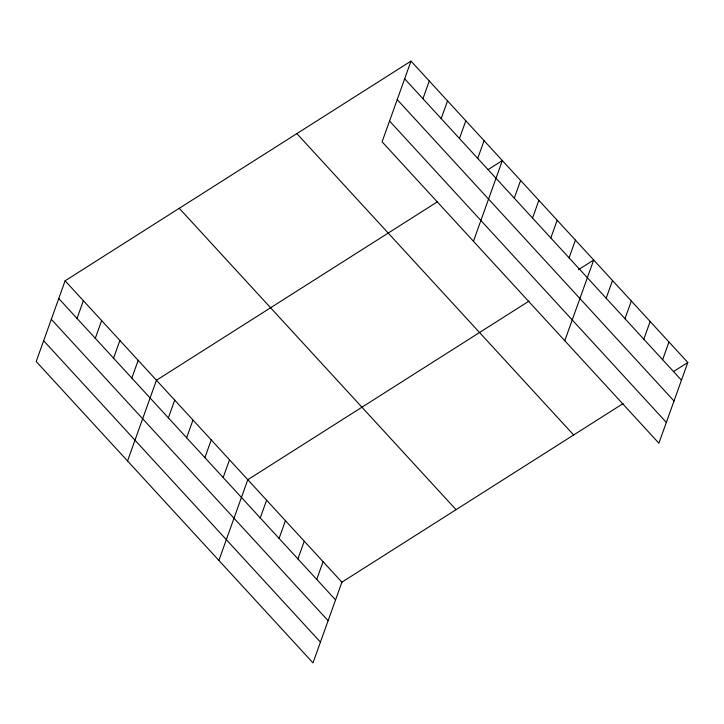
<?xml version="1.0" encoding="UTF-8"?>
<svg xmlns="http://www.w3.org/2000/svg" width="724" height="724" viewBox="0 0 724 724"><rect width="100%" height="100%" fill="white"/><g stroke="black" fill="none" stroke-linecap="round" stroke-linejoin="round"><path stroke-width="1.09" d="M411.006 61.106L382.1 141.823L658.894 443.197L687.8 362.48L411.006 61.106L65.106 280.803L36.2 361.52L312.994 662.894L341.9 582.177L623.12 403.558M77.025 318.415L83.369 300.695M95.296 338.307L101.641 320.578M113.559 358.199L119.903 340.47M131.831 378.091L138.175 360.362M127.542 460.98L156.447 380.254L437.667 201.643M168.366 417.866L174.71 400.146M186.638 437.758L192.982 420.038M204.901 457.649L211.245 439.93M223.173 477.541L229.517 459.821M218.883 560.43L247.789 479.713L529.009 301.094M260.26 517.922L266.604 500.203M422.925 98.717L429.278 80.988M279.084 538.421L285.428 520.701M441.197 118.609L447.541 100.88M297.908 558.91L304.252 541.19M459.469 138.501L465.813 120.772M316.732 579.408L323.076 561.679M477.731 158.384L484.075 140.664M473.442 241.273L502.347 160.556L488.076 169.615M514.266 198.168L520.619 180.448M532.538 218.06L538.882 200.34M550.81 237.952L557.154 220.232M569.073 257.844L575.426 240.124M564.783 340.733L593.689 260.007L578.467 269.681M606.169 298.225L612.513 280.505M624.984 318.723L631.337 300.994M643.808 339.212L650.152 321.492M662.632 359.71L668.976 341.981M673.528 371.539L687.8 362.48M404.662 78.825L681.456 380.2M397.214 99.613L674.008 400.987M389.548 121.035L666.342 422.409M296.858 133.605L573.652 434.979M179.253 208.304L456.048 509.678M65.106 280.803L341.9 582.177M58.753 298.523L335.547 599.897M51.314 319.311L328.108 620.694M43.648 340.733L320.433 642.107"/></g></svg>
